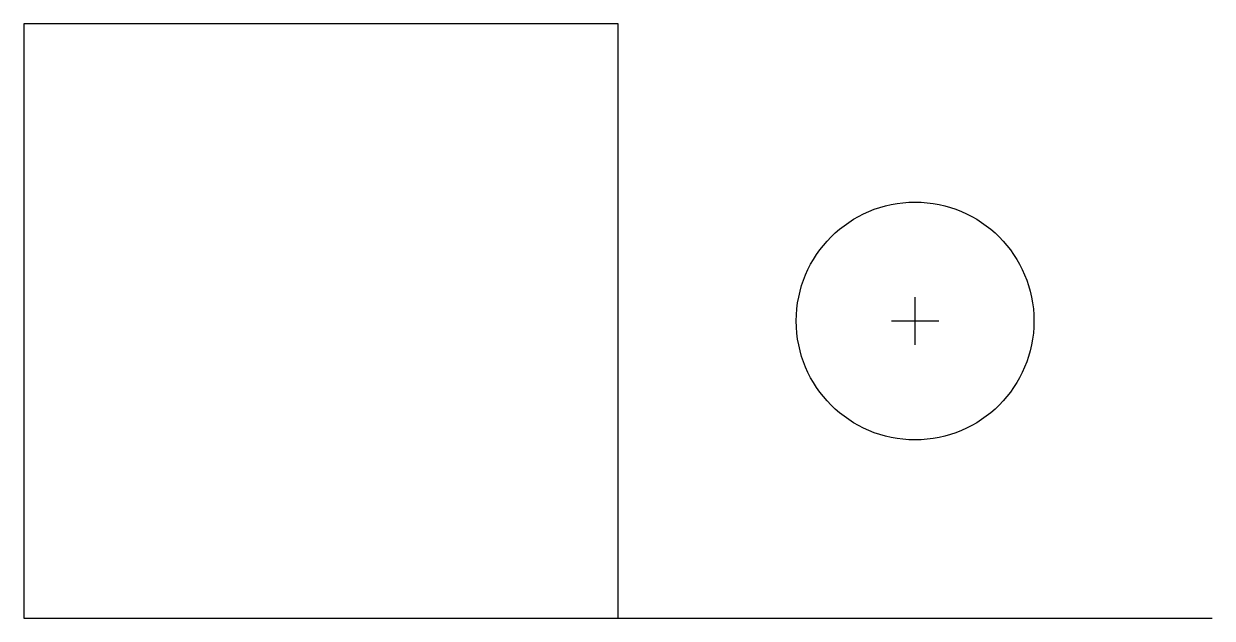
# Model space of a CAD drawing. Header units: millimetres. Extents: x 0 to 100, y 0 to 50.
import ezdxf

# ---------------------------------------------------------------- set-up
doc = ezdxf.new("R2010")
doc.units = ezdxf.units.MM
doc.layers.add('DETAIL', color=3, linetype='Continuous')
doc.layers.add('GEOM', color=1, linetype='Continuous')

# ---------------------------------------------------------------- blocks, each defined once
blk = doc.blocks.new('MARKER')
for p, q in [((0, -2), (0, 2)), ((-2, 0), (2, 0))]:
    blk.add_line(p, q)

msp = doc.modelspace()

# ---------------------------------------------------------------- linework, layer by layer
at = {"layer": 'DETAIL'}
msp.add_circle((75, 25), 10, dxfattribs=at)
at = {"layer": 'GEOM'}
msp.add_line((0, 0), (100, 0), dxfattribs=at)
msp.add_lwpolyline([(0, 0), (50, 0), (50, 50), (0, 50)], close=True, dxfattribs=at)

# ---------------------------------------------------------------- block references
at = {"layer": 'DETAIL'}
msp.add_blockref('MARKER', (75, 25), dxfattribs=at)

doc.saveas('drawing.dxf')
